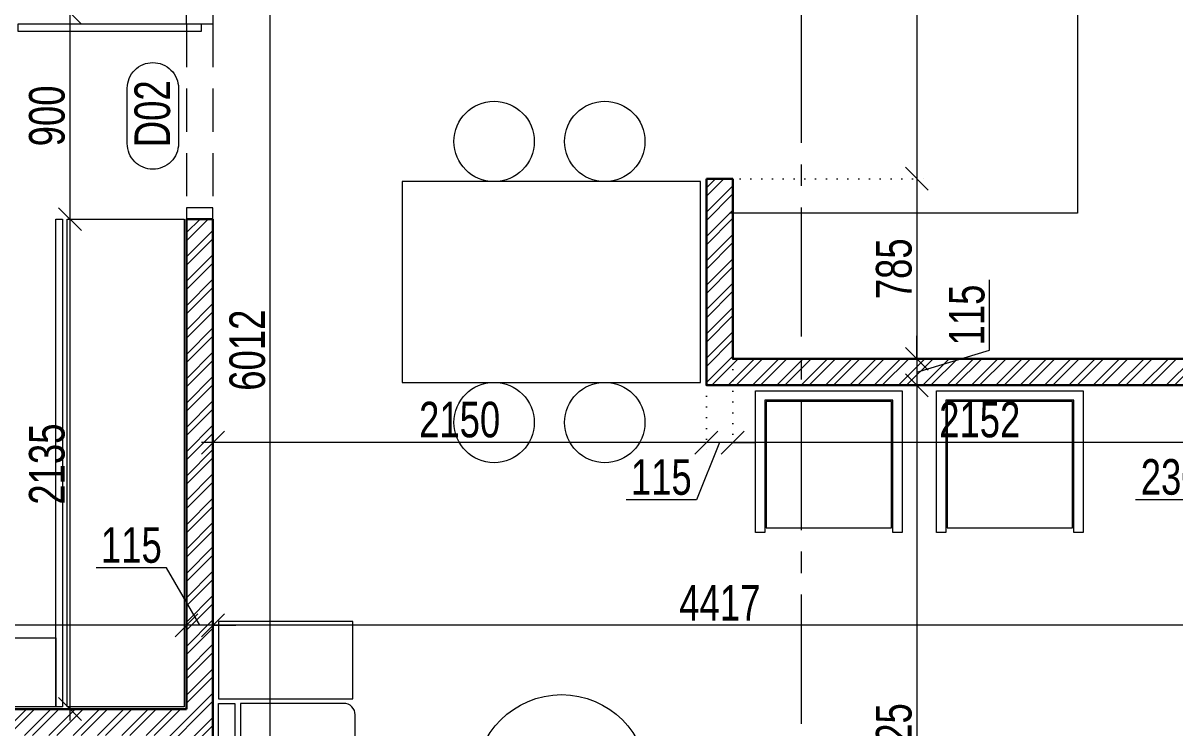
# Model space of a CAD drawing. Header units: inches. Extents: x 785882 to 928568, y 496782 to 576896.
# Drawn here: x 866041 to 871060, y 555883 to 558955 of the extents above; entities that cross this region are included whole.
import ezdxf
from ezdxf.enums import TextEntityAlignment as Align

# ---------------------------------------------------------------- set-up
doc = ezdxf.new("R2010")
doc.units = ezdxf.units.IN
doc.header["$LTSCALE"] = 750
doc.header["$MEASUREMENT"] = 0
for name, pattern in [('CENTER', [2, 1.25, -0.25, 0.25, -0.25]), ('CENTER2', [1.125, 0.75, -0.125, 0.125, -0.125]), ('DOT', [0.25, 0, -0.25]), ('HIDDEN', [0.375, 0.25, -0.125])]:
    doc.linetypes.add(name, pattern=pattern)
for name, color, linetype, lineweight in [('d-fur', 250, 'Continuous', 9), ('DIMENSION WORKING-MSA', 222, 'Continuous', 13), ('DOOR NO-MSA', 4, 'Continuous', 9), ('DOOR-MSA', 50, 'Continuous', 13), ('FURNITURE-MSA', 251, 'Continuous', 5), ('SECTION LINE', 14, 'CENTER', 9), ('WALL HATCH-MSA', 251, 'Continuous', 9), ('WALL-MSA', 32, 'Continuous', 30), ('WINDOW-MSA', 50, 'Continuous', 13)]:
    doc.layers.add(name, color=color, linetype=linetype, lineweight=lineweight)
doc.styles.add('AR', font='swisscl.ttf')
doc.styles.add('Arial-Reg+0.8Sc', font='swisscl.ttf')
doc.dimstyles.new('WORKING DIM', dxfattribs={"dimtxt": 155, "dimasz": 100, "dimexe": 50, "dimexo": 0, "dimgap": 20, "dimtad": 1, "dimdec": 0, "dimzin": 0, "dimdsep": 46, "dimtxsty": 'AR', "dimblk": 'OBLIQUE', "dimcen": 0.09, "dimdle": 50, "dimclrd": 256, "dimclre": 250, "dimclrt": 256, "dimadec": 0, "dimazin": 0, "dimtfac": 1, "dimtdec": 0, "dimtofl": 0, "dimtmove": 1, "dimatfit": 0, "dimfxl": 1, "dimtolj": 1, "dimtzin": 0, "dimlwd": -1, "dimlwe": -1, "dimarcsym": 0})

# ---------------------------------------------------------------- blocks, each defined once
blk = doc.blocks.new('A$Caebde61c')
at = {"layer": 'FURNITURE-MSA'}
for p, q in [((7349.6, -2325), (7349.6, -5077.1)), ((7349.6, -5077.1), (5832.8, -5077.1))]:
    blk.add_line(p, q, dxfattribs=at)
for points in [[(4407.8, -5814.6), (5707.8, -5814.6), (5707.8, -4939.6), (4407.8, -4939.6)], [(2927.8, -5103.3), (2927.8, -7228.3), (2897.8, -7228.3), (2897.8, -5103.3)], [(3457.8, -5103.3), (3457.8, -7228.3), (2947.8, -7228.3), (2947.8, -5103.3)], [(4192.5, -7193.5), (4192.5, -6857.1), (3607.5, -6857.1), (3607.5, -7193.5)], [(647.8, -7128.3), (2347.8, -7128.3), (2347.8, -6928.3), (2897.8, -6928.3), (2897.8, -7228.3), (125, -7228.3), (125, -6928.3), (647.8, -6928.3)], [(3607.5, -7213.5), (3677.8, -7213.5), (3677.8, -8857.1), (6402.8, -8857.1), (6402.8, -8927.1), (3607.8, -8927.1)]]:
    blk.add_lwpolyline(points, close=True, dxfattribs=at)
blk.add_lwpolyline([(3702.8, -8832.1), (6402.8, -8832.1), (6402.8, -8382.1, 0.414214), (6352.8, -8332.1), (4202.8, -8332.1), (4202.8, -7263.5, 0.414214), (4152.8, -7213.5), (3702.8, -7213.5), (3702.8, -8832.1)], format="xyb", dxfattribs=at)
for centre, radius in [((4807.8, -4764.6), 175), ((5290.2, -4764.6), 175), ((4807.8, -5989.6), 175), ((5290.2, -5989.6), 175), ((5101.9, -7550.7, 0), 375)]:
    blk.add_circle(centre, radius, dxfattribs=at)
blk = doc.blocks.new('Win-Tag-03')
blk.add_lwpolyline([(-130, 120), (130, 120, -0.414214), (250, 0), (250, 0, -0.414214), (130, -120), (-130, -120, -0.414214), (-250, 0), (-250, 0, -0.414214)], format="xyb", close=True)
blk = doc.blocks.new('A$C37e82350')
at = {"layer": 'SECTION LINE', "linetype": 'CENTER2'}
blk.add_lwpolyline([(-2541.6, -2026.8), (-2541.6, -2083.3), (61391, -2083.3), (61391, -2039.2)], dxfattribs=at)
blk = doc.blocks.new('A$C16cd5f5f')
at = {"layer": 'WINDOW-MSA', "ltscale": 5000}
for points in [[(50, 50), (50, 850), (80, 850), (80, 50)], [(0, 0), (50, 0), (50, 115), (0, 115)], [(900, 0), (850, 0), (850, 115), (900, 115)]]:
    blk.add_lwpolyline(points, close=True, dxfattribs=at)
at = {"layer": 'WINDOW-MSA', "linetype": 'HIDDEN'}
for points in [[(50, 115), (850, 115)], [(50, 0), (850, 0)]]:
    blk.add_lwpolyline(points, dxfattribs=at)
blk = doc.blocks.new('_Oblique')
at = {"color": 0, "linetype": 'ByBlock', "lineweight": -2}
blk.add_line((-0.5, -0.5), (0.5, 0.5), dxfattribs=at)
blk = doc.blocks.new('*D2111')
at = {"layer": 'Defpoints', "color": 0, "ltscale": 0.25, "transparency": 16777216}
for p in [(866768.7, 559000.7), (866245.5, 558100.7), (866753.7, 558100.7, 0)]:
    blk.add_point(p, dxfattribs=at)
at = {"layer": 'DIMENSION WORKING-MSA', "ltscale": 0.25, "transparency": 16777216}
blk.add_line((866245.5, 559050.7), (866245.5, 558050.7), dxfattribs=at)
at = {"layer": 'DIMENSION WORKING-MSA', "color": 250, "linetype": 'DOT', "ltscale": 0.25, "transparency": 16777216}
for p, q in [((866768.7, 559000.7), (866195.5, 559000.7)), ((866753.7, 558100.7), (866195.5, 558100.7))]:
    blk.add_line(p, q, dxfattribs=at)
at = {"layer": 'DIMENSION WORKING-MSA', "ltscale": 0.25, "transparency": 16777216, "xscale": 100, "yscale": 100, "zscale": 100}
for p, rotation in [((866245.5, 559000.7), 90), ((866245.5, 558100.7), 270)]:
    blk.add_blockref('_Oblique', p, dxfattribs=dict(at, rotation=rotation))
at = {"layer": 'DIMENSION WORKING-MSA', "ltscale": 0.25, "transparency": 16777216, "insert": (866146.1, 558550.7), "char_height": 155, "attachment_point": 5, "rotation": 90, "style": 'AR'}
blk.add_mtext('\\A1;900', dxfattribs=at)
blk = doc.blocks.new('*D2112')
at = {"layer": 'Defpoints', "color": 0, "ltscale": 0.25, "transparency": 16777216}
for p in [(866753.7, 558100.7, 0), (866245.5, 555965.7, 0), (866245.5, 555965.7)]:
    blk.add_point(p, dxfattribs=at)
at = {"layer": 'DIMENSION WORKING-MSA', "ltscale": 0.25, "transparency": 16777216}
blk.add_line((866245.5, 558150.7), (866245.5, 555915.7), dxfattribs=at)
at = {"layer": 'DIMENSION WORKING-MSA', "color": 250, "linetype": 'DOT', "ltscale": 0.25, "transparency": 16777216}
for p, q in [((866753.7, 558100.7), (866195.5, 558100.7)), ((866245.5, 555965.7), (866295.5, 555965.7))]:
    blk.add_line(p, q, dxfattribs=at)
at = {"layer": 'DIMENSION WORKING-MSA', "ltscale": 0.25, "transparency": 16777216, "xscale": 100, "yscale": 100, "zscale": 100}
for p, rotation in [((866245.5, 558100.7), 90), ((866245.5, 555965.7), 270)]:
    blk.add_blockref('_Oblique', p, dxfattribs=dict(at, rotation=rotation))
at = {"layer": 'DIMENSION WORKING-MSA', "ltscale": 0.25, "transparency": 16777216, "insert": (866146, 557033.2), "char_height": 155, "attachment_point": 5, "rotation": 90, "style": 'AR'}
blk.add_mtext('\\A1;2135', dxfattribs=at)
blk = doc.blocks.new('*D2031')
at = {"layer": 'Defpoints', "color": 0, "ltscale": 0.25, "transparency": 16777216}
for p in [(868283.7, 560264), (869118.7, 558276.9), (869935.5, 558276.9)]:
    blk.add_point(p, dxfattribs=at)
at = {"layer": 'DIMENSION WORKING-MSA', "ltscale": 0.25, "transparency": 16777216}
blk.add_line((869935.5, 560314), (869935.5, 558226.9), dxfattribs=at)
at = {"layer": 'DIMENSION WORKING-MSA', "color": 250, "linetype": 'DOT', "ltscale": 0.25, "transparency": 16777216}
for p, q in [((868283.7, 560264), (869985.5, 560264)), ((869118.7, 558276.9), (869985.5, 558276.9))]:
    blk.add_line(p, q, dxfattribs=at)
at = {"layer": 'DIMENSION WORKING-MSA', "ltscale": 0.25, "transparency": 16777216, "xscale": 100, "yscale": 100, "zscale": 100}
for p, rotation in [((869935.5, 560264), 90), ((869935.5, 558276.9), 270)]:
    blk.add_blockref('_Oblique', p, dxfattribs=dict(at, rotation=rotation))
at = {"layer": 'DIMENSION WORKING-MSA', "ltscale": 0.25, "transparency": 16777216, "insert": (869836.1, 559270.4), "char_height": 155, "attachment_point": 5, "rotation": 90, "style": 'AR'}
blk.add_mtext('\\A1;1987', dxfattribs=at)
blk = doc.blocks.new('*D2032')
at = {"layer": 'Defpoints', "color": 0, "ltscale": 0.25, "transparency": 16777216}
for p in [(869118.7, 558276.9), (869935.5, 557491.9), (869935.5, 557491.9)]:
    blk.add_point(p, dxfattribs=at)
at = {"layer": 'DIMENSION WORKING-MSA', "ltscale": 0.25, "transparency": 16777216}
blk.add_line((869935.5, 558326.9), (869935.5, 557441.9), dxfattribs=at)
at = {"layer": 'DIMENSION WORKING-MSA', "color": 250, "linetype": 'DOT', "ltscale": 0.25, "transparency": 16777216}
for p, q in [((869118.7, 558276.9), (869985.5, 558276.9)), ((869935.5, 557491.9), (869985.5, 557491.9))]:
    blk.add_line(p, q, dxfattribs=at)
at = {"layer": 'DIMENSION WORKING-MSA', "ltscale": 0.25, "transparency": 16777216, "xscale": 100, "yscale": 100, "zscale": 100}
for p, rotation in [((869935.5, 558276.9), 90), ((869935.5, 557491.9), 270)]:
    blk.add_blockref('_Oblique', p, dxfattribs=dict(at, rotation=rotation))
at = {"layer": 'DIMENSION WORKING-MSA', "ltscale": 0.25, "transparency": 16777216, "insert": (869836.1, 557884.4), "char_height": 155, "attachment_point": 5, "rotation": 90, "style": 'AR'}
blk.add_mtext('\\A1;785', dxfattribs=at)
blk = doc.blocks.new('*D2033')
at = {"layer": 'Defpoints', "color": 0, "ltscale": 0.25, "transparency": 16777216}
for p in [(869935.5, 557491.9), (869935.5, 557376.9), (869935.5, 557376.9)]:
    blk.add_point(p, dxfattribs=at)
at = {"layer": 'DIMENSION WORKING-MSA', "ltscale": 0.25, "transparency": 16777216}
for p, q in [((870252.7, 557529.5), (870252.7, 557836.4)), ((869935.5, 557491.9), (869935.5, 557591.9)), ((869935.5, 557434.4), (870252.7, 557529.5)), ((869935.5, 557491.9), (869935.5, 557376.9)), ((869935.5, 557376.9), (869935.5, 557276.9))]:
    blk.add_line(p, q, dxfattribs=at)
at = {"layer": 'DIMENSION WORKING-MSA', "color": 250, "linetype": 'DOT', "ltscale": 0.25, "transparency": 16777216}
for p, q in [((869935.5, 557491.9), (869985.5, 557491.9)), ((869935.5, 557376.9), (869985.5, 557376.9))]:
    blk.add_line(p, q, dxfattribs=at)
at = {"layer": 'DIMENSION WORKING-MSA', "ltscale": 0.25, "transparency": 16777216, "xscale": 100, "yscale": 100, "zscale": 100}
for p, rotation in [((869935.5, 557491.9), 270), ((869935.5, 557376.9), 90)]:
    blk.add_blockref('_Oblique', p, dxfattribs=dict(at, rotation=rotation))
at = {"layer": 'DIMENSION WORKING-MSA', "ltscale": 0.25, "transparency": 16777216, "insert": (870153.6, 557682.9), "char_height": 155, "attachment_point": 5, "rotation": 90, "style": 'AR'}
blk.add_mtext('\\A1;115', dxfattribs=at)
blk = doc.blocks.new('*D2034')
at = {"layer": 'Defpoints', "color": 0, "ltscale": 0.25, "transparency": 16777216}
for p in [(869935.5, 557376.9), (869935.5, 554251.9), (869935.5, 554251.9)]:
    blk.add_point(p, dxfattribs=at)
at = {"layer": 'DIMENSION WORKING-MSA', "ltscale": 0.25, "transparency": 16777216}
blk.add_line((869935.5, 557426.9), (869935.5, 554201.9), dxfattribs=at)
at = {"layer": 'DIMENSION WORKING-MSA', "color": 250, "linetype": 'DOT', "ltscale": 0.25, "transparency": 16777216}
for p, q in [((869935.5, 557376.9), (869985.5, 557376.9)), ((869935.5, 554251.9), (869985.5, 554251.9))]:
    blk.add_line(p, q, dxfattribs=at)
at = {"layer": 'DIMENSION WORKING-MSA', "ltscale": 0.25, "transparency": 16777216, "xscale": 100, "yscale": 100, "zscale": 100}
for p, rotation in [((869935.5, 557376.9), 90), ((869935.5, 554251.9), 270)]:
    blk.add_blockref('_Oblique', p, dxfattribs=dict(at, rotation=rotation))
at = {"layer": 'DIMENSION WORKING-MSA', "ltscale": 0.25, "transparency": 16777216, "insert": (869836, 555814.4), "char_height": 155, "attachment_point": 5, "rotation": 90, "style": 'AR'}
blk.add_mtext('\\A1;3125', dxfattribs=at)
blk = doc.blocks.new('*D2036')
at = {"layer": 'Defpoints', "color": 0, "ltscale": 0.25, "transparency": 16777216}
for p in [(871285.5, 557126.9), (871285.5, 557126.9), (871515.5, 557126.9)]:
    blk.add_point(p, dxfattribs=at)
at = {"layer": 'DIMENSION WORKING-MSA', "color": 250, "linetype": 'DOT', "ltscale": 0.25, "transparency": 16777216}
for p, q in [((871285.5, 557126.9), (871285.5, 557176.9)), ((871515.5, 557126.9), (871515.5, 557176.9))]:
    blk.add_line(p, q, dxfattribs=at)
at = {"layer": 'DIMENSION WORKING-MSA', "ltscale": 0.25, "transparency": 16777216}
for p, q in [((871285.5, 557126.9), (871185.5, 557126.9)), ((871400.5, 557126.9), (871198.9, 556876.9)), ((871515.5, 557126.9), (871285.5, 557126.9)), ((871515.5, 557126.9), (871615.5, 557126.9)), ((871198.9, 556876.9), (870888.3, 556876.9))]:
    blk.add_line(p, q, dxfattribs=at)
at = {"layer": 'DIMENSION WORKING-MSA', "ltscale": 0.25, "transparency": 16777216, "xscale": 100, "yscale": 100, "zscale": 100}
blk.add_blockref('_Oblique', (871285.5, 557126.9), dxfattribs=at)
at = {"layer": 'DIMENSION WORKING-MSA', "ltscale": 0.25, "transparency": 16777216, "xscale": 100, "yscale": 100, "zscale": 100, "rotation": 180}
blk.add_blockref('_Oblique', (871515.5, 557126.9), dxfattribs=at)
at = {"layer": 'DIMENSION WORKING-MSA', "ltscale": 0.25, "transparency": 16777216, "insert": (871043.6, 556976.3), "char_height": 155, "attachment_point": 5, "style": 'AR'}
blk.add_mtext('\\A1;230', dxfattribs=at)
blk = doc.blocks.new('*D2037')
at = {"layer": 'Defpoints', "color": 0, "ltscale": 0.25, "transparency": 16777216}
for p in [(869133.7, 557491.9), (869133.7, 557126.9), (871285.5, 557126.9)]:
    blk.add_point(p, dxfattribs=at)
at = {"layer": 'DIMENSION WORKING-MSA', "color": 250, "linetype": 'DOT', "ltscale": 0.25, "transparency": 16777216}
for p, q in [((869133.7, 557491.9), (869133.7, 557076.9)), ((871285.5, 557126.9), (871285.5, 557176.9))]:
    blk.add_line(p, q, dxfattribs=at)
at = {"layer": 'DIMENSION WORKING-MSA', "ltscale": 0.25, "transparency": 16777216}
blk.add_line((871335.5, 557126.9), (869083.7, 557126.9), dxfattribs=at)
at = {"layer": 'DIMENSION WORKING-MSA', "ltscale": 0.25, "transparency": 16777216, "xscale": 100, "yscale": 100, "zscale": 100, "rotation": 180}
blk.add_blockref('_Oblique', (869133.7, 557126.9), dxfattribs=at)
at = {"layer": 'DIMENSION WORKING-MSA', "ltscale": 0.25, "transparency": 16777216, "xscale": 100, "yscale": 100, "zscale": 100}
blk.add_blockref('_Oblique', (871285.5, 557126.9), dxfattribs=at)
at = {"layer": 'DIMENSION WORKING-MSA', "ltscale": 0.25, "transparency": 16777216, "insert": (870209.6, 557226.2), "char_height": 155, "attachment_point": 5, "style": 'AR'}
blk.add_mtext('\\A1;2152', dxfattribs=at)
blk = doc.blocks.new('*D2038')
at = {"layer": 'Defpoints', "color": 0, "ltscale": 0.25, "transparency": 16777216}
for p in [(869133.7, 557491.9), (869018.7, 557376.9), (869018.7, 557126.9)]:
    blk.add_point(p, dxfattribs=at)
at = {"layer": 'DIMENSION WORKING-MSA', "color": 250, "linetype": 'DOT', "ltscale": 0.25, "transparency": 16777216}
for p, q in [((869133.7, 557491.9), (869133.7, 557076.9)), ((869018.7, 557376.9), (869018.7, 557076.9))]:
    blk.add_line(p, q, dxfattribs=at)
at = {"layer": 'DIMENSION WORKING-MSA', "ltscale": 0.25, "transparency": 16777216}
for p, q in [((869018.7, 557126.9), (868918.7, 557126.9)), ((869076.2, 557126.9), (868975.7, 556876.9)), ((869133.7, 557126.9), (869018.7, 557126.9)), ((869133.7, 557126.9), (869233.7, 557126.9)), ((868975.7, 556876.9), (868668.8, 556876.9))]:
    blk.add_line(p, q, dxfattribs=at)
at = {"layer": 'DIMENSION WORKING-MSA', "ltscale": 0.25, "transparency": 16777216, "xscale": 100, "yscale": 100, "zscale": 100}
blk.add_blockref('_Oblique', (869018.7, 557126.9), dxfattribs=at)
at = {"layer": 'DIMENSION WORKING-MSA', "ltscale": 0.25, "transparency": 16777216, "xscale": 100, "yscale": 100, "zscale": 100, "rotation": 180}
blk.add_blockref('_Oblique', (869133.7, 557126.9), dxfattribs=at)
at = {"layer": 'DIMENSION WORKING-MSA', "ltscale": 0.25, "transparency": 16777216, "insert": (868822.2, 556975.9), "char_height": 155, "attachment_point": 5, "style": 'AR'}
blk.add_mtext('\\A1;115', dxfattribs=at)
blk = doc.blocks.new('*D2039')
at = {"layer": 'Defpoints', "color": 0, "ltscale": 0.25, "transparency": 16777216}
for p in [(869018.7, 557376.9), (866868.7, 557126.9), (866868.7, 557126.9)]:
    blk.add_point(p, dxfattribs=at)
at = {"layer": 'DIMENSION WORKING-MSA', "color": 250, "linetype": 'DOT', "ltscale": 0.25, "transparency": 16777216}
for p, q in [((869018.7, 557376.9), (869018.7, 557076.9)), ((866868.7, 557126.9), (866868.7, 557176.9))]:
    blk.add_line(p, q, dxfattribs=at)
at = {"layer": 'DIMENSION WORKING-MSA', "ltscale": 0.25, "transparency": 16777216}
blk.add_line((869068.7, 557126.9), (866818.7, 557126.9), dxfattribs=at)
at = {"layer": 'DIMENSION WORKING-MSA', "ltscale": 0.25, "transparency": 16777216, "xscale": 100, "yscale": 100, "zscale": 100, "rotation": 180}
blk.add_blockref('_Oblique', (866868.7, 557126.9), dxfattribs=at)
at = {"layer": 'DIMENSION WORKING-MSA', "ltscale": 0.25, "transparency": 16777216, "xscale": 100, "yscale": 100, "zscale": 100}
blk.add_blockref('_Oblique', (869018.7, 557126.9), dxfattribs=at)
at = {"layer": 'DIMENSION WORKING-MSA', "ltscale": 0.25, "transparency": 16777216, "insert": (867943.7, 557226.2), "char_height": 155, "attachment_point": 5, "style": 'AR'}
blk.add_mtext('\\A1;2150', dxfattribs=at)
blk = doc.blocks.new('*D2082')
at = {"layer": 'Defpoints', "color": 0, "ltscale": 0.25, "transparency": 16777216}
for p in [(864485.9, 556330.7), (866753.7, 556330.7, 0), (864485.9, 556080.7)]:
    blk.add_point(p, dxfattribs=at)
at = {"layer": 'DIMENSION WORKING-MSA', "color": 250, "linetype": 'DOT', "ltscale": 0.25, "transparency": 16777216}
for p, q in [((864485.9, 556080.7), (864485.9, 556380.7)), ((866753.7, 556330.7), (866753.7, 556380.7))]:
    blk.add_line(p, q, dxfattribs=at)
at = {"layer": 'DIMENSION WORKING-MSA', "ltscale": 0.25, "transparency": 16777216}
blk.add_line((866803.7, 556330.7), (864435.9, 556330.7), dxfattribs=at)
at = {"layer": 'DIMENSION WORKING-MSA', "ltscale": 0.25, "transparency": 16777216, "xscale": 100, "yscale": 100, "zscale": 100, "rotation": 180}
blk.add_blockref('_Oblique', (864485.9, 556330.7), dxfattribs=at)
at = {"layer": 'DIMENSION WORKING-MSA', "ltscale": 0.25, "transparency": 16777216, "xscale": 100, "yscale": 100, "zscale": 100}
blk.add_blockref('_Oblique', (866753.7, 556330.7), dxfattribs=at)
at = {"layer": 'DIMENSION WORKING-MSA', "ltscale": 0.25, "transparency": 16777216, "insert": (865619.8, 556430), "char_height": 155, "attachment_point": 5, "style": 'AR'}
blk.add_mtext('\\A1;2268', dxfattribs=at)
blk = doc.blocks.new('*D2084')
at = {"layer": 'Defpoints', "color": 0, "ltscale": 0.25, "transparency": 16777216}
for p in [(866868.7, 556330.7), (866868.7, 556330.7), (871285.5, 556330.7)]:
    blk.add_point(p, dxfattribs=at)
at = {"layer": 'DIMENSION WORKING-MSA', "color": 250, "linetype": 'DOT', "ltscale": 0.25, "transparency": 16777216}
for p, q in [((866868.7, 556330.7), (866868.7, 556380.7)), ((871285.5, 556330.7), (871285.5, 556380.7))]:
    blk.add_line(p, q, dxfattribs=at)
at = {"layer": 'DIMENSION WORKING-MSA', "ltscale": 0.25, "transparency": 16777216}
blk.add_line((871335.5, 556330.7), (866818.7, 556330.7), dxfattribs=at)
at = {"layer": 'DIMENSION WORKING-MSA', "ltscale": 0.25, "transparency": 16777216, "xscale": 100, "yscale": 100, "zscale": 100, "rotation": 180}
blk.add_blockref('_Oblique', (866868.7, 556330.7), dxfattribs=at)
at = {"layer": 'DIMENSION WORKING-MSA', "ltscale": 0.25, "transparency": 16777216, "xscale": 100, "yscale": 100, "zscale": 100}
blk.add_blockref('_Oblique', (871285.5, 556330.7), dxfattribs=at)
at = {"layer": 'DIMENSION WORKING-MSA', "ltscale": 0.25, "transparency": 16777216, "insert": (869077.1, 556428.2), "char_height": 155, "attachment_point": 5, "style": 'AR'}
blk.add_mtext('\\A1;4417', dxfattribs=at)
blk = doc.blocks.new('*D2085')
at = {"layer": 'Defpoints', "color": 0, "ltscale": 0.25, "transparency": 16777216}
for p in [(866753.7, 556330.7, 0), (866753.7, 556330.7), (866868.7, 556330.7)]:
    blk.add_point(p, dxfattribs=at)
at = {"layer": 'DIMENSION WORKING-MSA', "ltscale": 0.25, "transparency": 16777216}
for p, q in [((866666.9, 556580.7), (866360, 556580.7)), ((866811.2, 556330.7), (866666.9, 556580.7)), ((866753.7, 556330.7), (866653.7, 556330.7)), ((866868.7, 556330.7), (866753.7, 556330.7)), ((866868.7, 556330.7), (866968.7, 556330.7))]:
    blk.add_line(p, q, dxfattribs=at)
at = {"layer": 'DIMENSION WORKING-MSA', "color": 250, "linetype": 'DOT', "ltscale": 0.25, "transparency": 16777216}
for p, q in [((866753.7, 556330.7), (866753.7, 556380.7)), ((866868.7, 556330.7), (866868.7, 556380.7))]:
    blk.add_line(p, q, dxfattribs=at)
at = {"layer": 'DIMENSION WORKING-MSA', "ltscale": 0.25, "transparency": 16777216, "xscale": 100, "yscale": 100, "zscale": 100}
blk.add_blockref('_Oblique', (866753.7, 556330.7), dxfattribs=at)
at = {"layer": 'DIMENSION WORKING-MSA', "ltscale": 0.25, "transparency": 16777216, "xscale": 100, "yscale": 100, "zscale": 100, "rotation": 180}
blk.add_blockref('_Oblique', (866868.7, 556330.7), dxfattribs=at)
at = {"layer": 'DIMENSION WORKING-MSA', "ltscale": 0.25, "transparency": 16777216, "insert": (866513.4, 556679.7), "char_height": 155, "attachment_point": 5, "style": 'AR'}
blk.add_mtext('\\A1;115', dxfattribs=at)
blk = doc.blocks.new('*D2089')
at = {"layer": 'Defpoints', "color": 0, "ltscale": 0.25, "transparency": 16777216}
for p in [(867118.7, 560264), (867118.7, 560264), (867118.7, 554251.9)]:
    blk.add_point(p, dxfattribs=at)
at = {"layer": 'DIMENSION WORKING-MSA', "ltscale": 0.25, "transparency": 16777216}
blk.add_line((867118.7, 554201.9), (867118.7, 560314), dxfattribs=at)
at = {"layer": 'DIMENSION WORKING-MSA', "color": 250, "linetype": 'DOT', "ltscale": 0.25, "transparency": 16777216}
for p, q in [((867118.7, 560264), (867168.7, 560264)), ((867118.7, 554251.9), (867168.7, 554251.9))]:
    blk.add_line(p, q, dxfattribs=at)
at = {"layer": 'DIMENSION WORKING-MSA', "ltscale": 0.25, "transparency": 16777216, "xscale": 100, "yscale": 100, "zscale": 100}
for p, rotation in [((867118.7, 560264), 90), ((867118.7, 554251.9), 270)]:
    blk.add_blockref('_Oblique', p, dxfattribs=dict(at, rotation=rotation))
at = {"layer": 'DIMENSION WORKING-MSA', "ltscale": 0.25, "transparency": 16777216, "insert": (867019.3, 557529.6), "char_height": 155, "attachment_point": 5, "rotation": 90, "style": 'AR'}
blk.add_mtext('\\A1;6012', dxfattribs=at)

msp = doc.modelspace()

# ---------------------------------------------------------------- hatches: boundary and pattern name
at = {"layer": 'WALL HATCH-MSA'}
h = msp.add_hatch(dxfattribs=at)
h.set_pattern_fill('ANSI32', color=256, scale=200)
h.set_pattern_definition([(45, (870118.54, 554139.53), (-53.033, 53.033), []), (45, (870153.9, 554139.53), (-53.033, 53.033), [])])
h.paths.add_polyline_path([(869812.2, 554251.9), (869812.2, 554021.9), (870235.5, 554021.9), (870235.5, 554251.9)])
h.paths.add_polyline_path([(871285.5, 554021.9), (871515.5, 554021.9), (871515.5, 563204), (871285.5, 563204), (871285.5, 557491.9), (869133.7, 557491.9), (869133.7, 558276.9), (869018.7, 558276.9), (869018.7, 557376.9), (871285.5, 557376.9)])
h = msp.add_hatch(dxfattribs=at)
h.set_pattern_fill('ANSI32', color=256, scale=200)
h.set_pattern_definition([(45, (866779.63, 554143.34), (-53.033, 53.033), []), (45, (866814.98, 554143.34), (-53.033, 53.033), [])])
h.paths.add_polyline_path([(866038.7, 554251.9), (866038.7, 554021.9), (867372.2, 554021.9), (867372.2, 554251.9)])
h.paths.add_polyline_path([(866638.7, 555751.9), (866868.7, 555751.9), (866868.7, 558100.7), (866753.7, 558100.7), (866753.7, 555965.7), (863400.9, 555965.7), (863400.9, 557050.7), (863285.9, 557050.7), (863285.9, 555850.7), (866638.7, 555850.7)])

# ---------------------------------------------------------------- linework, layer by layer
at = {"layer": 'd-fur', "ltscale": 100}
for points in [[(869871.4, 556735.7), (869831.4, 556735.7), (869831.4, 557311.9), (869272.7, 557311.9), (869272.7, 556735.7), (869232.7, 556735.7), (869232.7, 557351.9), (869871.4, 557351.9)], [(870660.1, 556735.7), (870620.1, 556735.7), (870620.1, 557311.9), (870061.4, 557311.9), (870061.4, 556735.7), (870021.4, 556735.7), (870021.4, 557351.9), (870660.1, 557351.9)], [(869278.7, 556755.7), (869825.4, 556755.7), (869825.4, 557305.9), (869278.7, 557305.9)], [(870067.4, 556755.7), (870614.1, 556755.7), (870614.1, 557305.9), (870067.4, 557305.9)]]:
    msp.add_lwpolyline(points, close=True, dxfattribs=at)
at = {"layer": 'WALL-MSA'}
for p, q in [((869133.7, 558276.9), (869018.7, 558276.9)), ((869018.7, 558276.9), (869018.7, 557376.9)), ((869133.7, 558276.9), (869133.7, 557491.9)), ((866753.7, 558100.7, 0), (866868.7, 558100.7)), ((866753.7, 555965.7, 0), (866753.7, 558100.7, 0)), ((866868.7, 555751.9), (866868.7, 558100.7)), ((871285.5, 557491.9), (869133.7, 557491.9)), ((871285.5, 557376.9), (869018.7, 557376.9)), ((863400.9, 555965.7), (866753.7, 555965.7, 0))]:
    msp.add_line(p, q, dxfattribs=at)

# ---------------------------------------------------------------- block references
at = {"color": 2, "rotation": 270}
msp.add_blockref('A$C37e82350', (871515.5, 563204), dxfattribs=at)
at = {"layer": 'DOOR NO-MSA', "xscale": 0.9300595238095237, "yscale": 0.9300595238095237, "zscale": 0.9300595238095237, "rotation": 269.9999999999999}
msp.add_blockref('Win-Tag-03', (866607.1, 558550.7, 0), dxfattribs=at)
at = {"layer": 'DOOR-MSA', "xscale": -1, "rotation": 90}
msp.add_blockref('A$C16cd5f5f', (866868.7, 559000.7, 0), dxfattribs=at)
at = {"layer": 'FURNITURE-MSA'}
msp.add_blockref('A$Caebde61c', (863285.9, 563204), dxfattribs=at)

# ---------------------------------------------------------------- texts
at = {"layer": 'DOOR NO-MSA', "style": 'Arial-Reg+0.8Sc'}
msp.add_text('D02', height=155, rotation=90, dxfattribs=at).set_placement((866604.5, 558560, 0), align=Align.MIDDLE_CENTER)

# ---------------------------------------------------------------- dimensions: what is measured, and where the dimension line sits
at = {"layer": 'DIMENSION WORKING-MSA', "ltscale": 0.25}
dim = msp.add_linear_dim(base=(867118.7, 560264), p1=(867118.7, 554251.9), p2=(867118.7, 560264), angle=90, dimstyle='WORKING DIM', dxfattribs=at)
dim.commit()
dim.dimension.update_dxf_attribs({"geometry": '*D2089', "text_midpoint": (867118.7, 557529.6), "dimtype": 160})
for base, p1, p2, picture, middle in [((869935.5, 558276.9), (868283.7, 560264), (869118.7, 558276.9), '*D2031', (869836.1, 559270.4)), ((866245.5, 558100.7), (866768.7, 559000.7), (866753.7, 558100.7, 0), '*D2111', (866146.1, 558550.7)), ((869935.5, 557491.9), (869118.7, 558276.9), (869935.5, 557491.9), '*D2032', (869836.1, 557884.4)), ((866245.5, 555965.7), (866753.7, 558100.7, 0), (866245.5, 555965.7, 0), '*D2112', (866146, 557033.2)), ((869935.5, 557376.9), (869935.5, 557491.9), (869935.5, 557376.9), '*D2033', (870153.6, 557549.5)), ((869935.5, 554251.9), (869935.5, 557376.9), (869935.5, 554251.9), '*D2034', (869836, 555814.4))]:
    dim = msp.add_linear_dim(base=base, p1=p1, p2=p2, angle=90, dimstyle='WORKING DIM', dxfattribs=at)
    dim.commit()
    dim.dimension.update_dxf_attribs({"geometry": picture, "text_midpoint": middle})
for base, p1, p2, picture, middle in [((869018.7, 557126.9), (869133.7, 557491.9), (869018.7, 557376.9), '*D2038', (868955.7, 556876.9)), ((871285.5, 557126.9), (871515.5, 557126.9), (871285.5, 557126.9), '*D2036', (871178.9, 556876.9)), ((866753.7, 556330.7), (866868.7, 556330.7), (866753.7, 556330.7, 0), '*D2085', (866646.9, 556580.7))]:
    dim = msp.add_linear_dim(base=base, p1=p1, p2=p2, dimstyle='WORKING DIM', dxfattribs=at)
    dim.commit()
    dim.dimension.update_dxf_attribs({"geometry": picture, "text_midpoint": middle, "dimtype": 160})
for base, p1, p2, picture, middle in [((869133.7, 557126.9), (871285.5, 557126.9), (869133.7, 557491.9), '*D2037', (870209.6, 557226.2)), ((866868.7, 557126.9), (869018.7, 557376.9), (866868.7, 557126.9), '*D2039', (867943.7, 557226.2)), ((864485.9, 556330.7), (866753.7, 556330.7, 0), (864485.9, 556080.7), '*D2082', (865619.8, 556430)), ((866868.7, 556330.7), (871285.5, 556330.7), (866868.7, 556330.7), '*D2084', (869077.1, 556428.2))]:
    dim = msp.add_linear_dim(base=base, p1=p1, p2=p2, dimstyle='WORKING DIM', dxfattribs=at)
    dim.commit()
    dim.dimension.update_dxf_attribs({"geometry": picture, "text_midpoint": middle})

doc.saveas('drawing.dxf')
